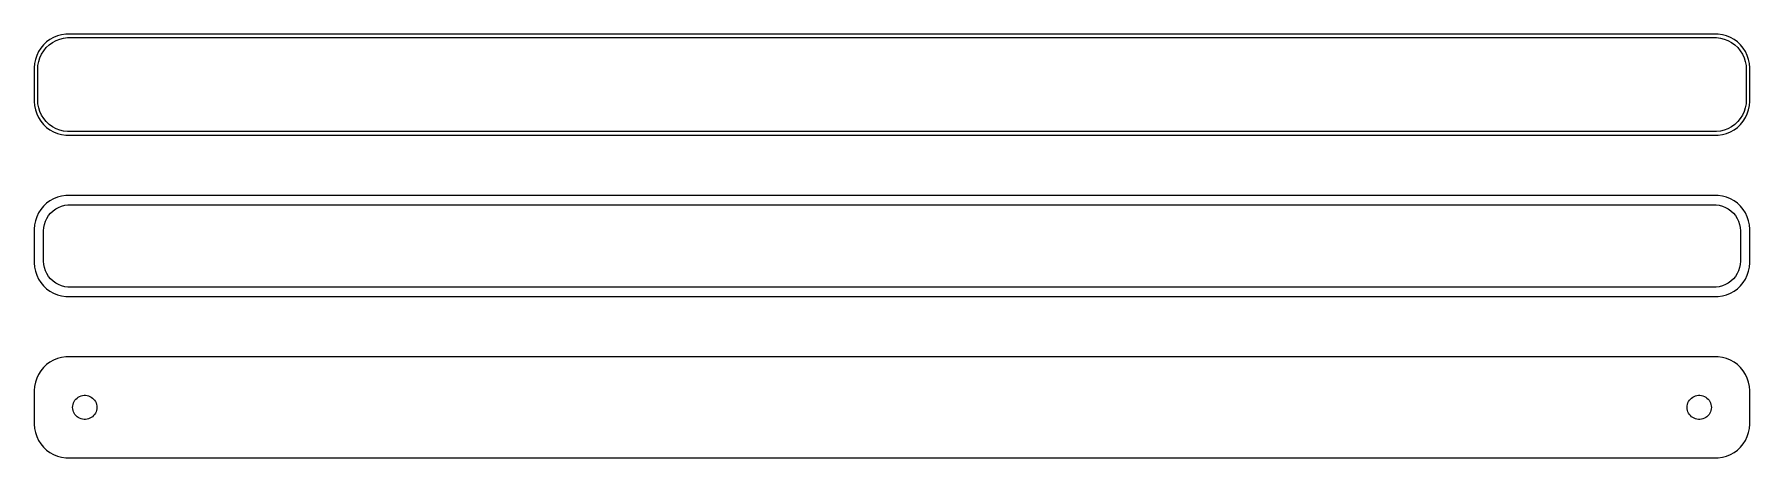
# Model space of a CAD drawing. Header units: metres. Extents: x -128 to 128, y 41 to 103.
import ezdxf

# ---------------------------------------------------------------- set-up
doc = ezdxf.new("R2010")
doc.units = ezdxf.units.M

msp = doc.modelspace()

# ---------------------------------------------------------------- linework, layer by layer
for p, q in [((-125.687, 102.353), (-126.145, 101.923)), ((-125.179, 102.722), (-125.687, 102.353)), ((-125.278, 101.91), (-124.795, 102.261)), ((-124.629, 103.024), (-125.179, 102.722)), ((-124.795, 102.261), (-124.272, 102.548)), ((-124.045, 103.255), (-124.629, 103.024)), ((-124.272, 102.548), (-123.718, 102.768)), ((-123.437, 103.411), (-124.045, 103.255)), ((-123.718, 102.768), (-123.14, 102.916)), ((-122.814, 103.49), (-123.437, 103.411)), ((-123.14, 102.916), (-122.548, 102.991)), ((122.814, 103.49), (-122.814, 103.49)), ((-122.548, 102.991), (122.548, 102.991)), ((122.548, 102.991), (123.14, 102.916)), ((123.437, 103.411), (122.814, 103.49)), ((123.14, 102.916), (123.718, 102.768)), ((124.045, 103.255), (123.437, 103.411)), ((123.718, 102.768), (124.272, 102.548)), ((124.629, 103.024), (124.045, 103.255)), ((124.272, 102.548), (124.795, 102.261)), ((125.179, 102.722), (124.629, 103.024)), ((124.795, 102.261), (125.278, 101.91)), ((125.687, 102.353), (125.179, 102.722)), ((126.145, 101.923), (125.687, 102.353)), ((-127.343, 99.7434), (-127.461, 99.1267)), ((-127.149, 100.341), (-127.343, 99.7434)), ((-126.882, 100.909), (-127.149, 100.341)), ((-126.545, 101.439), (-126.882, 100.909)), ((-126.851, 99.4313), (-126.666, 99.9986)), ((-126.666, 99.9986), (-126.412, 100.538)), ((-126.145, 101.923), (-126.545, 101.439)), ((-126.412, 100.538), (-126.093, 101.042)), ((-126.093, 101.042), (-125.713, 101.502)), ((-125.713, 101.502), (-125.278, 101.91)), ((125.278, 101.91), (125.713, 101.502)), ((125.713, 101.502), (126.093, 101.042)), ((126.093, 101.042), (126.412, 100.538)), ((126.545, 101.439), (126.145, 101.923)), ((126.412, 100.538), (126.666, 99.9986)), ((126.882, 100.909), (126.545, 101.439)), ((126.666, 99.9986), (126.851, 99.4313)), ((127.149, 100.341), (126.882, 100.909)), ((127.343, 99.7434), (127.149, 100.341)), ((127.461, 99.1267), (127.343, 99.7434)), ((-127.461, 99.1267), (-127.5, 98.5)), ((-127.5, 98.5), (-127.5, 93.5)), ((-127, 98.25), (-126.963, 98.8453)), ((-127, 93.75), (-127, 98.25)), ((-126.963, 98.8453), (-126.851, 99.4313)), ((126.851, 99.4313), (126.963, 98.8453)), ((126.963, 98.8453), (127, 98.25)), ((127, 98.25), (127, 93.75)), ((127.5, 98.5), (127.461, 99.1267)), ((127.5, 93.5), (127.5, 98.5)), ((-127.5, 93.5), (-127.461, 92.8733)), ((-127.461, 92.8733), (-127.343, 92.2566)), ((-127.343, 92.2566), (-127.149, 91.6594)), ((-126.963, 93.1547), (-127, 93.75)), ((-126.851, 92.5687), (-126.963, 93.1547)), ((-126.666, 92.0014), (-126.851, 92.5687)), ((-126.412, 91.4617), (-126.666, 92.0014)), ((126.666, 92.0014), (126.412, 91.4617)), ((126.851, 92.5687), (126.666, 92.0014)), ((126.963, 93.1547), (126.851, 92.5687)), ((127, 93.75), (126.963, 93.1547)), ((127.149, 91.6594), (127.343, 92.2566)), ((127.343, 92.2566), (127.461, 92.8733)), ((127.461, 92.8733), (127.5, 93.5)), ((-127.149, 91.6594), (-126.882, 91.0912)), ((-126.882, 91.0912), (-126.545, 90.5611)), ((-126.545, 90.5611), (-126.145, 90.0773)), ((-126.093, 90.958), (-126.412, 91.4617)), ((-126.145, 90.0773), (-125.687, 89.6474)), ((-125.713, 90.4984), (-126.093, 90.958)), ((-125.278, 90.0901), (-125.713, 90.4984)), ((-125.687, 89.6474), (-125.179, 89.2784)), ((-124.795, 89.7395), (-125.278, 90.0901)), ((-125.179, 89.2784), (-124.629, 88.9759)), ((-124.272, 89.4521), (-124.795, 89.7395)), ((-123.718, 89.2325), (-124.272, 89.4521)), ((124.272, 89.4521), (123.718, 89.2325)), ((124.795, 89.7395), (124.272, 89.4521)), ((124.629, 88.9759), (125.179, 89.2784)), ((125.278, 90.0901), (124.795, 89.7395)), ((125.179, 89.2784), (125.687, 89.6474)), ((125.713, 90.4984), (125.278, 90.0901)), ((125.687, 89.6474), (126.145, 90.0773)), ((126.093, 90.958), (125.713, 90.4984)), ((126.412, 91.4617), (126.093, 90.958)), ((126.145, 90.0773), (126.545, 90.5611)), ((126.545, 90.5611), (126.882, 91.0912)), ((126.882, 91.0912), (127.149, 91.6594)), ((-124.629, 88.9759), (-124.045, 88.7447)), ((-124.045, 88.7447), (-123.437, 88.5886)), ((-123.14, 89.0841), (-123.718, 89.2325)), ((-123.437, 88.5886), (-122.814, 88.5099)), ((-122.548, 89.0094), (-123.14, 89.0841)), ((-122.814, 88.5099), (122.814, 88.5099)), ((122.548, 89.0094), (-122.548, 89.0094)), ((123.14, 89.0841), (122.548, 89.0094)), ((122.814, 88.5099), (123.437, 88.5886)), ((123.718, 89.2325), (123.14, 89.0841)), ((123.437, 88.5886), (124.045, 88.7447)), ((124.045, 88.7447), (124.629, 88.9759)), ((-124.045, 79.2553), (-124.629, 79.0241)), ((-123.437, 79.4114), (-124.045, 79.2553)), ((-122.814, 79.4901), (-123.437, 79.4114)), ((122.814, 79.4901), (-122.814, 79.4901)), ((123.437, 79.4114), (122.814, 79.4901)), ((124.045, 79.2553), (123.437, 79.4114)), ((124.629, 79.0241), (124.045, 79.2553)), ((-126.882, 76.9088), (-127.149, 76.3406)), ((-126.545, 77.4389), (-126.882, 76.9088)), ((-126.145, 77.9227), (-126.545, 77.4389)), ((-125.687, 78.3526), (-126.145, 77.9227)), ((-125.179, 78.7216), (-125.687, 78.3526)), ((-125.641, 76.1141), (-125.38, 76.5244)), ((-125.38, 76.5244), (-125.071, 76.8988)), ((-124.629, 79.0241), (-125.179, 78.7216)), ((-125.071, 76.8988), (-124.716, 77.2315)), ((-124.716, 77.2315), (-124.323, 77.5171)), ((-124.323, 77.5171), (-123.898, 77.7512)), ((-123.898, 77.7512), (-123.446, 77.9301)), ((-123.446, 77.9301), (-122.975, 78.0509)), ((-122.975, 78.0509), (-122.493, 78.1118)), ((-122.493, 78.1118), (122.493, 78.1118)), ((122.493, 78.1118), (122.975, 78.0509)), ((122.975, 78.0509), (123.446, 77.9301)), ((123.446, 77.9301), (123.898, 77.7512)), ((123.898, 77.7512), (124.323, 77.5171)), ((124.323, 77.5171), (124.716, 77.2315)), ((125.179, 78.7216), (124.629, 79.0241)), ((124.716, 77.2315), (125.071, 76.8988)), ((125.071, 76.8988), (125.38, 76.5244)), ((125.687, 78.3526), (125.179, 78.7216)), ((125.38, 76.5244), (125.641, 76.1141)), ((126.145, 77.9227), (125.687, 78.3526)), ((126.545, 77.4389), (126.145, 77.9227)), ((126.882, 76.9088), (126.545, 77.4389)), ((127.149, 76.3406), (126.882, 76.9088)), ((-127.461, 75.1267), (-127.5, 74.5)), ((-127.5, 74.5), (-127.5, 69.5)), ((-127.343, 75.7434), (-127.461, 75.1267)), ((-127.149, 76.3406), (-127.343, 75.7434)), ((-126.119, 74.25), (-126.089, 74.735)), ((-126.119, 69.75), (-126.119, 74.25)), ((-126.089, 74.735), (-125.998, 75.2123)), ((-125.998, 75.2123), (-125.848, 75.6744)), ((-125.848, 75.6744), (-125.641, 76.1141)), ((125.641, 76.1141), (125.848, 75.6744)), ((125.848, 75.6744), (125.998, 75.2123)), ((125.998, 75.2123), (126.089, 74.735)), ((126.089, 74.735), (126.119, 74.25)), ((126.119, 74.25), (126.119, 69.75)), ((127.343, 75.7434), (127.149, 76.3406)), ((127.461, 75.1267), (127.343, 75.7434)), ((127.5, 74.5), (127.461, 75.1267)), ((127.5, 69.5), (127.5, 74.5)), ((-127.5, 69.5), (-127.461, 68.8733)), ((-127.461, 68.8733), (-127.343, 68.2566)), ((-126.089, 69.265), (-126.119, 69.75)), ((-125.998, 68.7877), (-126.089, 69.265)), ((126.089, 69.265), (125.998, 68.7877)), ((126.119, 69.75), (126.089, 69.265)), ((127.343, 68.2566), (127.461, 68.8733)), ((127.461, 68.8733), (127.5, 69.5)), ((-127.343, 68.2566), (-127.149, 67.6594)), ((-127.149, 67.6594), (-126.882, 67.0912)), ((-126.882, 67.0912), (-126.545, 66.5611)), ((-126.545, 66.5611), (-126.145, 66.0773)), ((-125.848, 68.3256), (-125.998, 68.7877)), ((-125.641, 67.8859), (-125.848, 68.3256)), ((-125.38, 67.4756), (-125.641, 67.8859)), ((-125.071, 67.1012), (-125.38, 67.4756)), ((-124.716, 66.7685), (-125.071, 67.1012)), ((-124.323, 66.4829), (-124.716, 66.7685)), ((-123.898, 66.2488), (-124.323, 66.4829)), ((124.323, 66.4829), (123.898, 66.2488)), ((124.716, 66.7685), (124.323, 66.4829)), ((125.071, 67.1012), (124.716, 66.7685)), ((125.38, 67.4756), (125.071, 67.1012)), ((125.641, 67.8859), (125.38, 67.4756)), ((125.848, 68.3256), (125.641, 67.8859)), ((125.998, 68.7877), (125.848, 68.3256)), ((126.145, 66.0773), (126.545, 66.5611)), ((126.545, 66.5611), (126.882, 67.0912)), ((126.882, 67.0912), (127.149, 67.6594)), ((127.149, 67.6594), (127.343, 68.2566)), ((-126.145, 66.0773), (-125.687, 65.6474)), ((-125.687, 65.6474), (-125.179, 65.2784)), ((-125.179, 65.2784), (-124.629, 64.9759)), ((-124.629, 64.9759), (-124.045, 64.7447)), ((-124.045, 64.7447), (-123.437, 64.5886)), ((-123.446, 66.0699), (-123.898, 66.2488)), ((-122.975, 65.9491), (-123.446, 66.0699)), ((-123.437, 64.5886), (-122.814, 64.5099)), ((-122.493, 65.8882), (-122.975, 65.9491)), ((-122.814, 64.5099), (122.814, 64.5099)), ((122.493, 65.8882), (-122.493, 65.8882)), ((122.975, 65.9491), (122.493, 65.8882)), ((122.814, 64.5099), (123.437, 64.5886)), ((123.446, 66.0699), (122.975, 65.9491)), ((123.437, 64.5886), (124.045, 64.7447)), ((123.898, 66.2488), (123.446, 66.0699)), ((124.045, 64.7447), (124.629, 64.9759)), ((124.629, 64.9759), (125.179, 65.2784)), ((125.179, 65.2784), (125.687, 65.6474)), ((125.687, 65.6474), (126.145, 66.0773)), ((-126.145, 53.9227), (-126.545, 53.4389)), ((-125.687, 54.3526), (-126.145, 53.9227)), ((-125.179, 54.7216), (-125.687, 54.3526)), ((-124.629, 55.0241), (-125.179, 54.7216)), ((-124.045, 55.2553), (-124.629, 55.0241)), ((-123.437, 55.4114), (-124.045, 55.2553)), ((-122.814, 55.4901), (-123.437, 55.4114)), ((122.814, 55.4901), (-122.814, 55.4901)), ((123.437, 55.4114), (122.814, 55.4901)), ((124.045, 55.2553), (123.437, 55.4114)), ((124.629, 55.0241), (124.045, 55.2553)), ((125.179, 54.7216), (124.629, 55.0241)), ((125.687, 54.3526), (125.179, 54.7216)), ((126.145, 53.9227), (125.687, 54.3526)), ((126.545, 53.4389), (126.145, 53.9227)), ((-127.461, 51.1267), (-127.5, 50.5)), ((-127.343, 51.7434), (-127.461, 51.1267)), ((-127.149, 52.3406), (-127.343, 51.7434)), ((-126.882, 52.9088), (-127.149, 52.3406)), ((-126.545, 53.4389), (-126.882, 52.9088)), ((126.882, 52.9088), (126.545, 53.4389)), ((127.149, 52.3406), (126.882, 52.9088)), ((127.343, 51.7434), (127.149, 52.3406)), ((127.461, 51.1267), (127.343, 51.7434)), ((127.5, 50.5), (127.461, 51.1267)), ((-127.5, 50.5), (-127.5, 45.5)), ((-121.743, 48.4476), (-121.674, 48.6626)), ((-121.674, 48.6626), (-121.577, 48.8671)), ((-121.577, 48.8671), (-121.456, 49.058)), ((-121.456, 49.058), (-121.312, 49.2322)), ((-121.312, 49.2322), (-121.147, 49.3869)), ((-121.147, 49.3869), (-120.964, 49.5198)), ((-120.964, 49.5198), (-120.766, 49.6287)), ((-120.766, 49.6287), (-120.556, 49.7119)), ((-120.556, 49.7119), (-120.337, 49.7681)), ((-120.337, 49.7681), (-120.113, 49.7964)), ((-120.113, 49.7964), (-119.887, 49.7964)), ((-119.887, 49.7964), (-119.663, 49.7681)), ((-119.663, 49.7681), (-119.444, 49.7119)), ((-119.444, 49.7119), (-119.234, 49.6287)), ((-119.234, 49.6287), (-119.036, 49.5198)), ((-119.036, 49.5198), (-118.853, 49.3869)), ((-118.853, 49.3869), (-118.688, 49.2322)), ((-118.688, 49.2322), (-118.544, 49.058)), ((-118.544, 49.058), (-118.423, 48.8671)), ((-118.423, 48.8671), (-118.326, 48.6626)), ((-118.326, 48.6626), (-118.257, 48.4476)), ((118.257, 48.4476), (118.326, 48.6626)), ((118.326, 48.6626), (118.423, 48.8671)), ((118.423, 48.8671), (118.544, 49.058)), ((118.544, 49.058), (118.688, 49.2322)), ((118.688, 49.2322), (118.853, 49.3869)), ((118.853, 49.3869), (119.036, 49.5198)), ((119.036, 49.5198), (119.234, 49.6287)), ((119.234, 49.6287), (119.444, 49.7119)), ((119.444, 49.7119), (119.663, 49.7681)), ((119.663, 49.7681), (119.887, 49.7964)), ((119.887, 49.7964), (120.113, 49.7964)), ((120.113, 49.7964), (120.337, 49.7681)), ((120.337, 49.7681), (120.556, 49.7119)), ((120.556, 49.7119), (120.766, 49.6287)), ((120.766, 49.6287), (120.964, 49.5198)), ((120.964, 49.5198), (121.147, 49.3869)), ((121.147, 49.3869), (121.312, 49.2322)), ((121.312, 49.2322), (121.456, 49.058)), ((121.456, 49.058), (121.577, 48.8671)), ((121.577, 48.8671), (121.674, 48.6626)), ((121.674, 48.6626), (121.743, 48.4476)), ((127.5, 45.5), (127.5, 50.5)), ((-121.8, 48), (-121.786, 48.2256)), ((-121.786, 47.7744), (-121.8, 48)), ((-121.786, 48.2256), (-121.743, 48.4476)), ((-121.743, 47.5524), (-121.786, 47.7744)), ((-121.674, 47.3374), (-121.743, 47.5524)), ((-121.577, 47.1329), (-121.674, 47.3374)), ((-121.456, 46.942), (-121.577, 47.1329)), ((-121.312, 46.7678), (-121.456, 46.942)), ((-121.147, 46.6131), (-121.312, 46.7678)), ((-120.964, 46.4802), (-121.147, 46.6131)), ((-120.766, 46.3713), (-120.964, 46.4802)), ((-120.556, 46.2881), (-120.766, 46.3713)), ((-120.337, 46.2319), (-120.556, 46.2881)), ((-120.113, 46.2036), (-120.337, 46.2319)), ((-119.887, 46.2036), (-120.113, 46.2036)), ((-119.663, 46.2319), (-119.887, 46.2036)), ((-119.444, 46.2881), (-119.663, 46.2319)), ((-119.234, 46.3713), (-119.444, 46.2881)), ((-119.036, 46.4802), (-119.234, 46.3713)), ((-118.853, 46.6131), (-119.036, 46.4802)), ((-118.688, 46.7678), (-118.853, 46.6131)), ((-118.544, 46.942), (-118.688, 46.7678)), ((-118.423, 47.1329), (-118.544, 46.942)), ((-118.326, 47.3374), (-118.423, 47.1329)), ((-118.257, 47.5524), (-118.326, 47.3374)), ((-118.257, 48.4476), (-118.214, 48.2256)), ((-118.214, 47.7744), (-118.257, 47.5524)), ((-118.214, 48.2256), (-118.2, 48)), ((-118.2, 48), (-118.214, 47.7744)), ((118.2, 48), (118.214, 48.2256)), ((118.214, 47.7744), (118.2, 48)), ((118.214, 48.2256), (118.257, 48.4476)), ((118.257, 47.5524), (118.214, 47.7744)), ((118.326, 47.3374), (118.257, 47.5524)), ((118.423, 47.1329), (118.326, 47.3374)), ((118.544, 46.942), (118.423, 47.1329)), ((118.688, 46.7678), (118.544, 46.942)), ((118.853, 46.6131), (118.688, 46.7678)), ((119.036, 46.4802), (118.853, 46.6131)), ((119.234, 46.3713), (119.036, 46.4802)), ((119.444, 46.2881), (119.234, 46.3713)), ((119.663, 46.2319), (119.444, 46.2881)), ((119.887, 46.2036), (119.663, 46.2319)), ((120.113, 46.2036), (119.887, 46.2036)), ((120.337, 46.2319), (120.113, 46.2036)), ((120.556, 46.2881), (120.337, 46.2319)), ((120.766, 46.3713), (120.556, 46.2881)), ((120.964, 46.4802), (120.766, 46.3713)), ((121.147, 46.6131), (120.964, 46.4802)), ((121.312, 46.7678), (121.147, 46.6131)), ((121.456, 46.942), (121.312, 46.7678)), ((121.577, 47.1329), (121.456, 46.942)), ((121.674, 47.3374), (121.577, 47.1329)), ((121.743, 47.5524), (121.674, 47.3374)), ((121.743, 48.4476), (121.786, 48.2256)), ((121.786, 47.7744), (121.743, 47.5524)), ((121.786, 48.2256), (121.8, 48)), ((121.8, 48), (121.786, 47.7744)), ((-127.5, 45.5), (-127.461, 44.8733)), ((-127.461, 44.8733), (-127.343, 44.2566)), ((-127.343, 44.2566), (-127.149, 43.6594)), ((-127.149, 43.6594), (-126.882, 43.0912)), ((126.882, 43.0912), (127.149, 43.6594)), ((127.149, 43.6594), (127.343, 44.2566)), ((127.343, 44.2566), (127.461, 44.8733)), ((127.461, 44.8733), (127.5, 45.5)), ((-126.882, 43.0912), (-126.545, 42.5611)), ((-126.545, 42.5611), (-126.145, 42.0773)), ((-126.145, 42.0773), (-125.687, 41.6474)), ((-125.687, 41.6474), (-125.179, 41.2784)), ((-125.179, 41.2784), (-124.629, 40.9759)), ((-124.629, 40.9759), (-124.045, 40.7447)), ((124.045, 40.7447), (124.629, 40.9759)), ((124.629, 40.9759), (125.179, 41.2784)), ((125.179, 41.2784), (125.687, 41.6474)), ((125.687, 41.6474), (126.145, 42.0773)), ((126.145, 42.0773), (126.545, 42.5611)), ((126.545, 42.5611), (126.882, 43.0912)), ((-124.045, 40.7447), (-123.437, 40.5886)), ((-123.437, 40.5886), (-122.814, 40.5099)), ((-122.814, 40.5099), (122.814, 40.5099)), ((122.814, 40.5099), (123.437, 40.5886)), ((123.437, 40.5886), (124.045, 40.7447))]:
    msp.add_line(p, q)

doc.saveas('drawing.dxf')
